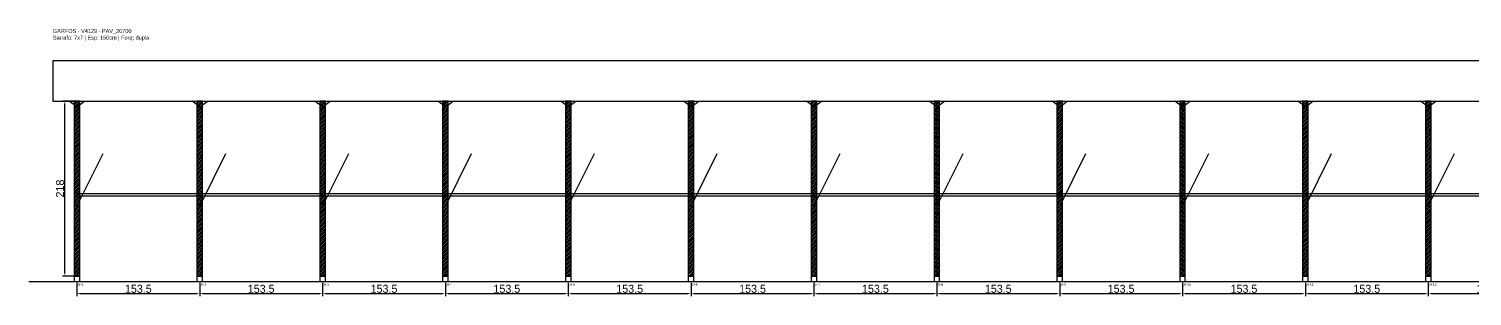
# Model space of a CAD drawing. Header units: metres. Extents: x -30 to 3620, y -25 to 308.
# Drawn here: x -30 to 1773, y -25 to 308 of the extents above; entities that cross this region are included whole.
import ezdxf

# ---------------------------------------------------------------- set-up
doc = ezdxf.new("R2010")
doc.units = ezdxf.units.M
for name, color, linetype in [('BARRA_ANCORAGEM', 1, 'Continuous'), ('COTA', 241, 'Continuous'), ('GARFOS OK', 3, 'Continuous'), ('NOME DA VIGA', 6, 'Continuous'), ('SARR_7x7', 40, 'Continuous'), ('TIRAS REESCORAMENTO', 252, 'Continuous'), ('VIGAS', 3, 'Continuous')]:
    doc.layers.add(name, color=color, linetype=linetype)
doc.dimstyles.new('EZ DXF', dxfattribs={"dimtxt": 10, "dimasz": 3.5, "dimexe": 3, "dimexo": 1.5, "dimgap": 1, "dimtad": 1, "dimdec": 1, "dimdsep": 46, "dimcen": 2.5, "dimazin": 3, "dimtfac": 1, "dimtmove": 0, "dimatfit": 3})

msp = doc.modelspace()

# ---------------------------------------------------------------- hatches: boundary and pattern name
at = {"layer": 'COTA'}
h = msp.add_hatch(dxfattribs=at)
h.set_pattern_fill('ANSI31', scale=0.5)
h.paths.add_polyline_path([(26.5, 0), (33.5, 0), (33.5, 218), (26.5, 218)])
h = msp.add_hatch(dxfattribs=at)
h.set_pattern_fill('ANSI31', scale=0.5)
h.paths.add_polyline_path([(179.98, 0), (186.98, 0), (186.98, 218), (179.98, 218)])
h = msp.add_hatch(dxfattribs=at)
h.set_pattern_fill('ANSI31', scale=0.5)
h.paths.add_polyline_path([(333.46, 0), (340.46, 0), (340.46, 218), (333.46, 218)])
h = msp.add_hatch(dxfattribs=at)
h.set_pattern_fill('ANSI31', scale=0.5)
h.paths.add_polyline_path([(486.93, 0), (493.93, 0), (493.93, 218), (486.93, 218)])
h = msp.add_hatch(dxfattribs=at)
h.set_pattern_fill('ANSI31', scale=0.5)
h.paths.add_polyline_path([(640.41, 0), (647.41, 0), (647.41, 218), (640.41, 218)])
h = msp.add_hatch(dxfattribs=at)
h.set_pattern_fill('ANSI31', scale=0.5)
h.paths.add_polyline_path([(793.89, 0), (800.89, 0), (800.89, 218), (793.89, 218)])
h = msp.add_hatch(dxfattribs=at)
h.set_pattern_fill('ANSI31', scale=0.5)
h.paths.add_polyline_path([(947.37, 0), (954.37, 0), (954.37, 218), (947.37, 218)])
h = msp.add_hatch(dxfattribs=at)
h.set_pattern_fill('ANSI31', scale=0.5)
h.paths.add_polyline_path([(1100.85, 0), (1107.85, 0), (1107.85, 218), (1100.85, 218)])
h = msp.add_hatch(dxfattribs=at)
h.set_pattern_fill('ANSI31', scale=0.5)
h.paths.add_polyline_path([(1254.33, 0), (1261.33, 0), (1261.33, 218), (1254.33, 218)])
h = msp.add_hatch(dxfattribs=at)
h.set_pattern_fill('ANSI31', scale=0.5)
h.paths.add_polyline_path([(1407.8, 0), (1414.8, 0), (1414.8, 218), (1407.8, 218)])
h = msp.add_hatch(dxfattribs=at)
h.set_pattern_fill('ANSI31', scale=0.5)
h.paths.add_polyline_path([(1561.28, 0), (1568.28, 0), (1568.28, 218), (1561.28, 218)])
h = msp.add_hatch(dxfattribs=at)
h.set_pattern_fill('ANSI31', scale=0.5)
h.paths.add_polyline_path([(1714.76, 0), (1721.76, 0), (1721.76, 218), (1714.76, 218)])

# ---------------------------------------------------------------- linework, layer by layer
at = {"layer": 'BARRA_ANCORAGEM'}
for p, q in [((30, 87.2), (62.7, 152.6)), ((183.48, 87.2), (216.18, 152.6)), ((336.96, 87.2), (369.66, 152.6)), ((490.43, 87.2), (523.13, 152.6)), ((643.91, 87.2), (676.61, 152.6)), ((797.39, 87.2), (830.09, 152.6)), ((950.87, 87.2), (983.57, 152.6)), ((1104.35, 87.2), (1137.05, 152.6)), ((1257.83, 87.2), (1290.53, 152.6)), ((1411.3, 87.2), (1444, 152.6)), ((1564.78, 87.2), (1597.48, 152.6)), ((1718.26, 87.2), (1750.96, 152.6))]:
    msp.add_line(p, q, dxfattribs=at)
at = {"layer": 'GARFOS OK'}
for p, q in [((30, 211), (20.5, 218)), ((20.5, 218), (39.5, 218)), ((30, 211), (39.5, 218)), ((183.48, 211), (173.98, 218)), ((173.98, 218), (192.98, 218)), ((183.48, 211), (192.98, 218)), ((336.96, 211), (327.46, 218)), ((327.46, 218), (346.46, 218)), ((336.96, 211), (346.46, 218)), ((490.43, 211), (480.93, 218)), ((480.93, 218), (499.93, 218)), ((490.43, 211), (499.93, 218)), ((643.91, 211), (634.41, 218)), ((634.41, 218), (653.41, 218)), ((643.91, 211), (653.41, 218)), ((797.39, 211), (787.89, 218)), ((787.89, 218), (806.89, 218)), ((797.39, 211), (806.89, 218)), ((950.87, 211), (941.37, 218)), ((941.37, 218), (960.37, 218)), ((950.87, 211), (960.37, 218)), ((1104.35, 211), (1094.85, 218)), ((1094.85, 218), (1113.85, 218)), ((1104.35, 211), (1113.85, 218)), ((1257.83, 211), (1248.33, 218)), ((1248.33, 218), (1267.33, 218)), ((1257.83, 211), (1267.33, 218)), ((1411.3, 211), (1401.8, 218)), ((1401.8, 218), (1420.8, 218)), ((1411.3, 211), (1420.8, 218)), ((1564.78, 211), (1555.28, 218)), ((1555.28, 218), (1574.28, 218)), ((1564.78, 211), (1574.28, 218)), ((1718.26, 211), (1708.76, 218)), ((1708.76, 218), (1727.76, 218)), ((1718.26, 211), (1727.76, 218))]:
    msp.add_line(p, q, dxfattribs=at)
at = {"layer": 'GARFOS OK', "linetype": 'CONTINUOUS'}
msp.add_line((-30, -7), (3620, -7), dxfattribs=at)
at = {"layer": 'GARFOS OK'}
for points in [[(26.5, 0), (33.5, 0), (33.5, 218), (26.5, 218), (26.5, 0)], [(179.98, 0), (186.98, 0), (186.98, 218), (179.98, 218), (179.98, 0)], [(333.46, 0), (340.46, 0), (340.46, 218), (333.46, 218), (333.46, 0)], [(486.93, 0), (493.93, 0), (493.93, 218), (486.93, 218), (486.93, 0)], [(640.41, 0), (647.41, 0), (647.41, 218), (640.41, 218), (640.41, 0)], [(793.89, 0), (800.89, 0), (800.89, 218), (793.89, 218), (793.89, 0)], [(947.37, 0), (954.37, 0), (954.37, 218), (947.37, 218), (947.37, 0)], [(1100.85, 0), (1107.85, 0), (1107.85, 218), (1100.85, 218), (1100.85, 0)], [(1254.33, 0), (1261.33, 0), (1261.33, 218), (1254.33, 218), (1254.33, 0)], [(1407.8, 0), (1414.8, 0), (1414.8, 218), (1407.8, 218), (1407.8, 0)], [(1561.28, 0), (1568.28, 0), (1568.28, 218), (1561.28, 218), (1561.28, 0)], [(1714.76, 0), (1721.76, 0), (1721.76, 218), (1714.76, 218), (1714.76, 0)]]:
    msp.add_lwpolyline(points, dxfattribs=at)
at = {"layer": 'SARR_7x7'}
for points in [[(26.5, -7), (33.5, -7), (33.5, 0), (26.5, 0), (26.5, -7)], [(179.98, -7), (186.98, -7), (186.98, 0), (179.98, 0), (179.98, -7)], [(333.46, -7), (340.46, -7), (340.46, 0), (333.46, 0), (333.46, -7)], [(486.93, -7), (493.93, -7), (493.93, 0), (486.93, 0), (486.93, -7)], [(640.41, -7), (647.41, -7), (647.41, 0), (640.41, 0), (640.41, -7)], [(793.89, -7), (800.89, -7), (800.89, 0), (793.89, 0), (793.89, -7)], [(947.37, -7), (954.37, -7), (954.37, 0), (947.37, 0), (947.37, -7)], [(1100.85, -7), (1107.85, -7), (1107.85, 0), (1100.85, 0), (1100.85, -7)], [(1254.33, -7), (1261.33, -7), (1261.33, 0), (1254.33, 0), (1254.33, -7)], [(1407.8, -7), (1414.8, -7), (1414.8, 0), (1407.8, 0), (1407.8, -7)], [(1561.28, -7), (1568.28, -7), (1568.28, 0), (1561.28, 0), (1561.28, -7)], [(1714.76, -7), (1721.76, -7), (1721.76, 0), (1714.76, 0), (1714.76, -7)]]:
    msp.add_lwpolyline(points, dxfattribs=at)
at = {"layer": 'TIRAS REESCORAMENTO'}
for points in [[(30, 100), (183.48, 100), (183.48, 102.5), (30, 102.5), (30, 100)], [(183.48, 100), (336.96, 100), (336.96, 102.5), (183.48, 102.5), (183.48, 100)], [(336.96, 100), (490.43, 100), (490.43, 102.5), (336.96, 102.5), (336.96, 100)], [(490.43, 100), (643.91, 100), (643.91, 102.5), (490.43, 102.5), (490.43, 100)], [(643.91, 100), (797.39, 100), (797.39, 102.5), (643.91, 102.5), (643.91, 100)], [(797.39, 100), (950.87, 100), (950.87, 102.5), (797.39, 102.5), (797.39, 100)], [(950.87, 100), (1104.35, 100), (1104.35, 102.5), (950.87, 102.5), (950.87, 100)], [(1104.35, 100), (1257.83, 100), (1257.83, 102.5), (1104.35, 102.5), (1104.35, 100)], [(1257.83, 100), (1411.3, 100), (1411.3, 102.5), (1257.83, 102.5), (1257.83, 100)], [(1411.3, 100), (1564.78, 100), (1564.78, 102.5), (1411.3, 102.5), (1411.3, 100)], [(1564.78, 100), (1718.26, 100), (1718.26, 102.5), (1564.78, 102.5), (1564.78, 100)], [(1718.26, 100), (1871.74, 100), (1871.74, 102.5), (1718.26, 102.5), (1718.26, 100)]]:
    msp.add_lwpolyline(points, dxfattribs=at)
at = {"layer": 'VIGAS'}
msp.add_lwpolyline([(0, 218), (3590, 218), (3590, 268), (0, 268), (0, 218)], dxfattribs=at)

# ---------------------------------------------------------------- texts
at = {"layer": 'NOME DA VIGA'}
for s, p in [('GF1', (30, -12)), ('GF2', (183.48, -12)), ('GF3', (336.96, -12)), ('GF4', (490.43, -12)), ('GF5', (643.91, -12)), ('GF6', (797.39, -12)), ('GF7', (950.87, -12)), ('GF8', (1104.35, -12)), ('GF9', (1257.83, -12)), ('GF10', (1411.3, -12)), ('GF11', (1564.78, -12)), ('GF12', (1718.26, -12))]:
    msp.add_text(s, height=3, dxfattribs=at).set_placement(p)
at = {"layer": 'NOME DA VIGA', "insert": (0, 293), "char_height": 5, "attachment_point": 7}
msp.add_mtext('GARFOS - V4129 - PAV_20700\\PSarrafo: 7x7 | Esp: 150cm | Forq: dupla', dxfattribs=at)

# ---------------------------------------------------------------- dimensions: what is measured, and where the dimension line sits
at = {"layer": 'COTA'}
msp.add_linear_dim(base=(15, 0), p1=(30, 0), p2=(30, 218), angle=90, dimstyle='EZ DXF', dxfattribs=at).render()
for base, p1, p2 in [((30, -22), (30, -7), (183.48, -7)), ((183.48, -22), (183.48, -7), (336.96, -7)), ((336.96, -22), (336.96, -7), (490.43, -7)), ((490.43, -22), (490.43, -7), (643.91, -7)), ((643.91, -22), (643.91, -7), (797.39, -7)), ((797.39, -22), (797.39, -7), (950.87, -7)), ((950.87, -22), (950.87, -7), (1104.35, -7)), ((1104.35, -22), (1104.35, -7), (1257.83, -7)), ((1257.83, -22), (1257.83, -7), (1411.3, -7)), ((1411.3, -22), (1411.3, -7), (1564.78, -7)), ((1564.78, -22), (1564.78, -7), (1718.26, -7)), ((1718.26, -22), (1718.26, -7), (1871.74, -7))]:
    msp.add_linear_dim(base=base, p1=p1, p2=p2, dimstyle='EZ DXF', dxfattribs=at).render()

doc.saveas('drawing.dxf')
